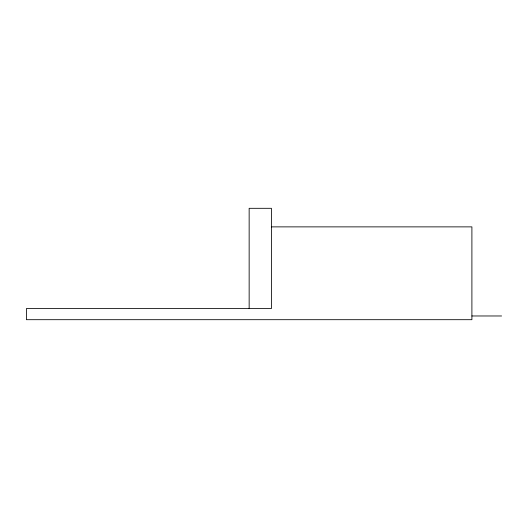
<?xml version="1.0" encoding="UTF-8"?>
<svg xmlns="http://www.w3.org/2000/svg" width="528" height="528" viewBox="0 0 528 528"><rect width="100%" height="100%" fill="white"/><g stroke="black" fill="none" stroke-linecap="round" stroke-linejoin="round"><path stroke-width="0.79" d="M271.425 226.875L471.9 226.875L471.9 319.691L26.4 319.691L26.4 308.55L271.425 308.55L271.425 208.309L249.15 208.316L249.15 308.55M471.9 315.975L501.6 315.975"/></g></svg>
